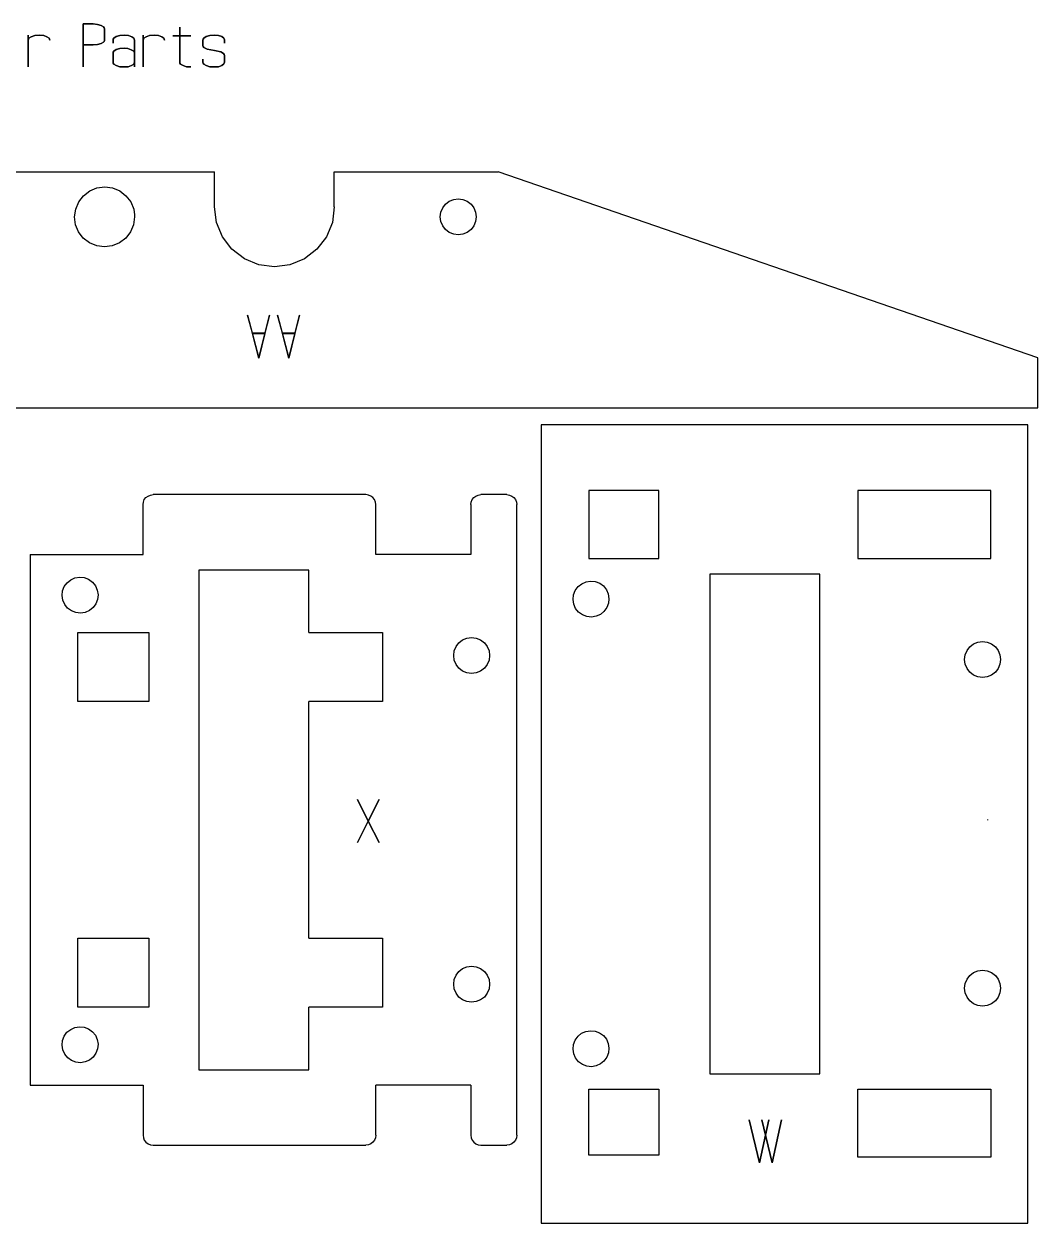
# Model space of a CAD drawing. Header units: inches. Extents: x -565 to 565, y -405 to 405.
# Drawn here: x -404.2 to -302.7, y -366.3 to -246.3 of the extents above; entities that cross this region are included whole.
import ezdxf

# ---------------------------------------------------------------- set-up
doc = ezdxf.new("R2010")
doc.units = ezdxf.units.IN
doc.header["$MEASUREMENT"] = 0
doc.layers.add('Engraver', color=1, linetype='Continuous')

msp = doc.modelspace()

# ---------------------------------------------------------------- linework, layer by layer
for p, q in [((-405.44, -261.07), (-385.15, -261.07)), ((-385.15, -264.57), (-385.15, -261.07)), ((-373.15, -261.07), (-356.75, -261.07)), ((-373.15, -264.57), (-373.15, -261.07)), ((-302.75, -279.67), (-356.75, -261.07)), ((-397.62, -262.97), (-396.9, -262.67)), ((-396.9, -262.67), (-396.12, -262.57)), ((-396.12, -262.57), (-395.34, -262.67)), ((-395.34, -262.67), (-394.62, -262.97)), ((-398.72, -264.07), (-398.24, -263.45)), ((-398.24, -263.45), (-397.62, -262.97)), ((-394.62, -262.97), (-394, -263.45)), ((-394, -263.45), (-393.52, -264.07)), ((-361.65, -264.01), (-361.21, -263.83)), ((-361.21, -263.83), (-360.75, -263.77)), ((-360.75, -263.77), (-360.28, -263.83)), ((-360.28, -263.83), (-359.85, -264.01)), ((-399.15, -265.57), (-399.02, -264.79)), ((-399.02, -264.79), (-398.72, -264.07)), ((-393.52, -264.07), (-393.22, -264.79)), ((-393.22, -264.79), (-393.15, -265.38)), ((-384.94, -266.12), (-385.15, -264.57)), ((-373.15, -264.57), (-373.35, -266.12)), ((-362.55, -265.57), (-362.48, -265.1)), ((-362.48, -265.1), (-362.3, -264.67)), ((-362.3, -264.67), (-362.02, -264.3)), ((-362.02, -264.3), (-361.65, -264.01)), ((-359.85, -264.01), (-359.47, -264.3)), ((-359.47, -264.3), (-359.19, -264.67)), ((-359.19, -264.67), (-359.01, -265.1)), ((-359.01, -265.1), (-358.95, -265.57)), ((-399.04, -266.35), (-399.15, -265.57)), ((-398.74, -267.07), (-399.04, -266.35)), ((-393.25, -266.35), (-393.55, -267.07)), ((-393.15, -265.57), (-393.25, -266.35)), ((-393.15, -265.38), (-393.15, -265.57)), ((-384.34, -267.57), (-384.94, -266.12)), ((-373.35, -266.12), (-373.95, -267.57)), ((-362.48, -266.04), (-362.55, -265.57)), ((-362.3, -266.47), (-362.48, -266.04)), ((-359.01, -266.04), (-359.19, -266.47)), ((-358.95, -265.57), (-359.01, -266.04)), ((-398.27, -267.69), (-398.74, -267.07)), ((-393.55, -267.07), (-394.02, -267.69)), ((-383.39, -268.81), (-384.34, -267.57)), ((-373.95, -267.57), (-374.9, -268.81)), ((-362.02, -266.84), (-362.3, -266.47)), ((-361.65, -267.13), (-362.02, -266.84)), ((-361.21, -267.31), (-361.65, -267.13)), ((-360.75, -267.37), (-361.21, -267.31)), ((-360.28, -267.31), (-360.75, -267.37)), ((-359.85, -267.13), (-360.28, -267.31)), ((-359.47, -266.84), (-359.85, -267.13)), ((-359.19, -266.47), (-359.47, -266.84)), ((-397.65, -268.17), (-398.27, -267.69)), ((-396.92, -268.47), (-397.65, -268.17)), ((-396.15, -268.57), (-396.92, -268.47)), ((-395.37, -268.47), (-396.15, -268.57)), ((-394.65, -268.17), (-395.37, -268.47)), ((-394.02, -267.69), (-394.65, -268.17)), ((-382.15, -269.77), (-383.39, -268.81)), ((-380.7, -270.37), (-382.15, -269.77)), ((-376.15, -269.77), (-377.59, -270.37)), ((-374.9, -268.81), (-376.15, -269.77)), ((-379.15, -270.57), (-380.7, -270.37)), ((-377.59, -270.37), (-379.15, -270.57)), ((-302.75, -284.67), (-302.75, -279.67)), ((-405.44, -284.67), (-302.75, -284.67)), ((-352.47, -286.37), (-352.47, -366.27)), ((-303.77, -286.37), (-352.47, -286.37)), ((-303.77, -366.27), (-303.77, -286.37)), ((-392.26, -294.11), (-392.16, -293.87)), ((-392.16, -293.87), (-392, -293.67)), ((-392, -293.67), (-391.79, -293.51)), ((-391.79, -293.51), (-391.55, -293.41)), ((-391.55, -293.41), (-391.29, -293.37)), ((-369.99, -293.37), (-391.29, -293.37)), ((-369.73, -293.41), (-369.99, -293.37)), ((-369.49, -293.51), (-369.73, -293.41)), ((-369.29, -293.67), (-369.49, -293.51)), ((-369.13, -293.87), (-369.29, -293.67)), ((-369.03, -294.11), (-369.13, -293.87)), ((-359.46, -294.11), (-359.36, -293.87)), ((-359.36, -293.87), (-359.2, -293.67)), ((-359.2, -293.67), (-358.99, -293.51)), ((-358.99, -293.51), (-358.75, -293.41)), ((-358.75, -293.41), (-358.49, -293.37)), ((-355.9, -293.37), (-358.49, -293.37)), ((-355.9, -293.37), (-355.64, -293.41)), ((-355.64, -293.41), (-355.4, -293.51)), ((-355.4, -293.51), (-355.19, -293.67)), ((-355.19, -293.67), (-355.03, -293.87)), ((-355.03, -293.87), (-354.93, -294.11)), ((-340.67, -292.97), (-347.67, -292.97)), ((-347.67, -292.97), (-347.67, -299.77)), ((-340.67, -299.77), (-340.67, -292.97)), ((-307.47, -292.97), (-320.78, -292.97)), ((-320.78, -292.97), (-320.78, -299.77)), ((-307.47, -299.77), (-307.47, -292.97)), ((-392.29, -294.37), (-392.26, -294.11)), ((-392.29, -299.37), (-392.29, -294.37)), ((-368.99, -294.37), (-369.03, -294.11)), ((-368.99, -299.37), (-368.99, -294.37)), ((-359.49, -294.37), (-359.46, -294.11)), ((-359.49, -294.37), (-359.49, -299.37)), ((-354.93, -294.11), (-354.9, -294.37)), ((-354.9, -357.47), (-354.9, -294.37)), ((-403.59, -299.37), (-392.29, -299.37)), ((-403.59, -299.37), (-403.59, -352.47)), ((-359.49, -299.37), (-368.99, -299.37)), ((-347.67, -299.77), (-340.67, -299.77)), ((-320.78, -299.77), (-307.47, -299.77)), ((-386.71, -300.92), (-386.71, -350.92)), ((-375.71, -300.92), (-386.71, -300.92)), ((-375.71, -307.17), (-375.71, -300.92)), ((-400.17, -302.56), (-399.89, -302.18)), ((-399.89, -302.18), (-399.53, -301.88)), ((-399.53, -301.88), (-399.1, -301.69)), ((-399.1, -301.69), (-398.63, -301.62)), ((-398.63, -301.62), (-398.17, -301.67)), ((-398.17, -301.67), (-397.73, -301.84)), ((-397.73, -301.84), (-397.35, -302.12)), ((-397.35, -302.12), (-397.06, -302.49)), ((-348.77, -302.57), (-348.4, -302.28)), ((-348.4, -302.28), (-347.97, -302.09)), ((-347.97, -302.09), (-347.51, -302.02)), ((-347.51, -302.02), (-347.04, -302.07)), ((-347.04, -302.07), (-346.6, -302.24)), ((-346.6, -302.24), (-346.23, -302.51)), ((-324.59, -301.32), (-335.59, -301.32)), ((-335.59, -301.32), (-335.59, -351.32)), ((-324.59, -351.32), (-324.59, -301.32)), ((-400.39, -303.46), (-400.34, -303)), ((-400.32, -303.93), (-400.39, -303.46)), ((-400.34, -303), (-400.17, -302.56)), ((-397.06, -302.49), (-396.87, -302.92)), ((-396.87, -302.92), (-396.79, -303.38)), ((-396.79, -303.38), (-396.84, -303.85)), ((-349.27, -303.86), (-349.22, -303.39)), ((-349.22, -303.39), (-349.05, -302.95)), ((-349.05, -302.95), (-348.77, -302.57)), ((-346.23, -302.51), (-345.93, -302.88)), ((-345.93, -302.88), (-345.74, -303.31)), ((-345.74, -303.31), (-345.67, -303.78)), ((-400.13, -304.36), (-400.32, -303.93)), ((-399.84, -304.72), (-400.13, -304.36)), ((-399.46, -305), (-399.84, -304.72)), ((-397.29, -304.67), (-397.66, -304.96)), ((-397.01, -304.29), (-397.29, -304.67)), ((-396.84, -303.85), (-397.01, -304.29)), ((-349.2, -304.32), (-349.27, -303.86)), ((-349.01, -304.75), (-349.2, -304.32)), ((-348.71, -305.12), (-349.01, -304.75)), ((-345.89, -304.68), (-346.17, -305.06)), ((-345.72, -304.24), (-345.89, -304.68)), ((-345.67, -303.78), (-345.72, -304.24)), ((-399.02, -305.17), (-399.46, -305)), ((-398.55, -305.22), (-399.02, -305.17)), ((-398.09, -305.15), (-398.55, -305.22)), ((-397.66, -304.96), (-398.09, -305.15)), ((-348.33, -305.39), (-348.71, -305.12)), ((-347.9, -305.56), (-348.33, -305.39)), ((-347.43, -305.62), (-347.9, -305.56)), ((-346.96, -305.54), (-347.43, -305.62)), ((-346.53, -305.35), (-346.96, -305.54)), ((-346.17, -305.06), (-346.53, -305.35)), ((-398.81, -307.17), (-391.71, -307.17)), ((-398.81, -314.07), (-398.81, -307.17)), ((-391.71, -307.17), (-391.71, -314.07)), ((-375.71, -307.17), (-368.34, -307.17)), ((-368.34, -307.17), (-368.34, -314.07)), ((-360.97, -308.57), (-360.68, -308.2)), ((-360.68, -308.2), (-360.31, -307.91)), ((-360.31, -307.91), (-359.88, -307.73)), ((-359.88, -307.73), (-359.41, -307.67)), ((-359.41, -307.67), (-358.95, -307.73)), ((-358.95, -307.73), (-358.51, -307.91)), ((-358.51, -307.91), (-358.14, -308.2)), ((-358.14, -308.2), (-357.85, -308.57)), ((-309.56, -308.59), (-309.19, -308.31)), ((-309.19, -308.31), (-308.75, -308.13)), ((-308.75, -308.13), (-308.29, -308.07)), ((-308.29, -308.07), (-307.82, -308.13)), ((-307.82, -308.13), (-307.39, -308.31)), ((-307.39, -308.31), (-307.01, -308.59)), ((-361.21, -309.47), (-361.15, -309.01)), ((-361.15, -309.94), (-361.21, -309.47)), ((-361.15, -309.01), (-360.97, -308.57)), ((-357.85, -308.57), (-357.67, -309.01)), ((-357.67, -309.01), (-357.61, -309.47)), ((-357.61, -309.47), (-357.67, -309.94)), ((-310.09, -309.87), (-310.03, -309.4)), ((-310.03, -309.4), (-309.85, -308.97)), ((-309.85, -308.97), (-309.56, -308.59)), ((-307.01, -308.59), (-306.73, -308.97)), ((-306.73, -308.97), (-306.55, -309.4)), ((-306.55, -309.4), (-306.49, -309.87)), ((-360.97, -310.37), (-361.15, -309.94)), ((-360.68, -310.75), (-360.97, -310.37)), ((-360.31, -311.03), (-360.68, -310.75)), ((-358.14, -310.75), (-358.51, -311.03)), ((-357.85, -310.37), (-358.14, -310.75)), ((-357.67, -309.94), (-357.85, -310.37)), ((-310.03, -310.33), (-310.09, -309.87)), ((-309.85, -310.77), (-310.03, -310.33)), ((-309.56, -311.14), (-309.85, -310.77)), ((-306.73, -310.77), (-307.01, -311.14)), ((-306.55, -310.33), (-306.73, -310.77)), ((-306.49, -309.87), (-306.55, -310.33)), ((-359.88, -311.21), (-360.31, -311.03)), ((-359.41, -311.27), (-359.88, -311.21)), ((-358.95, -311.21), (-359.41, -311.27)), ((-358.51, -311.03), (-358.95, -311.21)), ((-309.19, -311.42), (-309.56, -311.14)), ((-308.75, -311.6), (-309.19, -311.42)), ((-308.29, -311.67), (-308.75, -311.6)), ((-307.82, -311.6), (-308.29, -311.67)), ((-307.39, -311.42), (-307.82, -311.6)), ((-307.01, -311.14), (-307.39, -311.42)), ((-391.71, -314.07), (-398.81, -314.07)), ((-375.71, -337.77), (-375.71, -314.07)), ((-368.34, -314.07), (-375.71, -314.07)), ((-307.81, -325.89), (-307.81, -325.92)), ((-307.81, -325.92), (-307.81, -325.95)), ((-398.81, -337.77), (-391.71, -337.77)), ((-398.81, -344.67), (-398.81, -337.77)), ((-391.71, -337.77), (-391.71, -344.67)), ((-375.71, -337.77), (-368.34, -337.77)), ((-368.34, -337.77), (-368.34, -344.67)), ((-360.31, -340.81), (-359.88, -340.63)), ((-359.88, -340.63), (-359.41, -340.57)), ((-359.41, -340.57), (-358.95, -340.63)), ((-358.95, -340.63), (-358.51, -340.81)), ((-361.21, -342.37), (-361.15, -341.91)), ((-361.15, -341.91), (-360.97, -341.47)), ((-360.97, -341.47), (-360.68, -341.1)), ((-360.68, -341.1), (-360.31, -340.81)), ((-358.51, -340.81), (-358.14, -341.1)), ((-358.14, -341.1), (-357.85, -341.47)), ((-357.85, -341.47), (-357.67, -341.91)), ((-357.67, -341.91), (-357.61, -342.37)), ((-310.03, -342.3), (-309.85, -341.87)), ((-309.85, -341.87), (-309.56, -341.49)), ((-309.56, -341.49), (-309.19, -341.21)), ((-309.19, -341.21), (-308.75, -341.03)), ((-308.75, -341.03), (-308.29, -340.97)), ((-308.29, -340.97), (-307.82, -341.03)), ((-307.82, -341.03), (-307.39, -341.21)), ((-307.39, -341.21), (-307.01, -341.49)), ((-307.01, -341.49), (-306.73, -341.87)), ((-306.73, -341.87), (-306.55, -342.3)), ((-361.15, -342.84), (-361.21, -342.37)), ((-360.97, -343.27), (-361.15, -342.84)), ((-357.67, -342.84), (-357.85, -343.27)), ((-357.61, -342.37), (-357.67, -342.84)), ((-310.09, -342.77), (-310.03, -342.3)), ((-310.03, -343.23), (-310.09, -342.77)), ((-306.55, -342.3), (-306.49, -342.77)), ((-306.49, -342.77), (-306.55, -343.23)), ((-360.68, -343.65), (-360.97, -343.27)), ((-360.31, -343.93), (-360.68, -343.65)), ((-359.88, -344.11), (-360.31, -343.93)), ((-359.41, -344.17), (-359.88, -344.11)), ((-358.95, -344.11), (-359.41, -344.17)), ((-358.51, -343.93), (-358.95, -344.11)), ((-358.14, -343.65), (-358.51, -343.93)), ((-357.85, -343.27), (-358.14, -343.65)), ((-309.85, -343.67), (-310.03, -343.23)), ((-309.56, -344.04), (-309.85, -343.67)), ((-309.19, -344.32), (-309.56, -344.04)), ((-308.75, -344.5), (-309.19, -344.32)), ((-307.39, -344.32), (-307.82, -344.5)), ((-307.01, -344.04), (-307.39, -344.32)), ((-306.73, -343.67), (-307.01, -344.04)), ((-306.55, -343.23), (-306.73, -343.67)), ((-391.71, -344.67), (-398.81, -344.67)), ((-375.71, -350.92), (-375.71, -344.67)), ((-368.34, -344.67), (-375.71, -344.67)), ((-308.29, -344.57), (-308.75, -344.5)), ((-307.82, -344.5), (-308.29, -344.57)), ((-399.53, -346.89), (-399.1, -346.7)), ((-399.1, -346.7), (-398.64, -346.62)), ((-398.64, -346.62), (-398.17, -346.67)), ((-398.17, -346.67), (-397.73, -346.84)), ((-400.39, -348.47), (-400.34, -348)), ((-400.34, -348), (-400.18, -347.56)), ((-400.18, -347.56), (-399.9, -347.18)), ((-399.9, -347.18), (-399.53, -346.89)), ((-397.73, -346.84), (-397.35, -347.12)), ((-397.35, -347.12), (-397.06, -347.48)), ((-397.06, -347.48), (-396.87, -347.91)), ((-396.87, -347.91), (-396.79, -348.38)), ((-349.22, -348.39), (-349.05, -347.95)), ((-349.05, -347.95), (-348.77, -347.57)), ((-348.77, -347.57), (-348.41, -347.28)), ((-348.41, -347.28), (-347.98, -347.09)), ((-347.98, -347.09), (-347.51, -347.02)), ((-347.51, -347.02), (-347.05, -347.07)), ((-347.05, -347.07), (-346.61, -347.24)), ((-346.61, -347.24), (-346.23, -347.51)), ((-346.23, -347.51), (-345.93, -347.88)), ((-345.93, -347.88), (-345.74, -348.31)), ((-400.32, -348.93), (-400.39, -348.47)), ((-400.13, -349.36), (-400.32, -348.93)), ((-396.84, -348.84), (-397.01, -349.28)), ((-396.79, -348.38), (-396.84, -348.84)), ((-349.27, -348.86), (-349.22, -348.39)), ((-349.2, -349.32), (-349.27, -348.86)), ((-345.74, -348.31), (-345.67, -348.77)), ((-345.67, -348.77), (-345.72, -349.24)), ((-399.83, -349.73), (-400.13, -349.36)), ((-399.45, -350), (-399.83, -349.73)), ((-399.01, -350.17), (-399.45, -350)), ((-398.55, -350.22), (-399.01, -350.17)), ((-398.08, -350.15), (-398.55, -350.22)), ((-397.65, -349.96), (-398.08, -350.15)), ((-397.29, -349.66), (-397.65, -349.96)), ((-397.01, -349.28), (-397.29, -349.66)), ((-349.01, -349.75), (-349.2, -349.32)), ((-348.71, -350.12), (-349.01, -349.75)), ((-348.33, -350.4), (-348.71, -350.12)), ((-347.89, -350.57), (-348.33, -350.4)), ((-346.53, -350.35), (-346.96, -350.54)), ((-346.17, -350.06), (-346.53, -350.35)), ((-345.89, -349.68), (-346.17, -350.06)), ((-345.72, -349.24), (-345.89, -349.68)), ((-386.71, -350.92), (-375.71, -350.92)), ((-347.43, -350.62), (-347.89, -350.57)), ((-346.96, -350.54), (-347.43, -350.62)), ((-335.59, -351.32), (-324.59, -351.32)), ((-403.59, -352.47), (-392.29, -352.47)), ((-392.29, -352.47), (-392.29, -357.47)), ((-368.99, -357.47), (-368.99, -352.47)), ((-359.49, -352.47), (-368.99, -352.47)), ((-359.49, -352.47), (-359.49, -357.47)), ((-347.67, -352.87), (-340.67, -352.87)), ((-347.67, -359.47), (-347.67, -352.87)), ((-340.67, -352.87), (-340.67, -359.47)), ((-320.78, -352.87), (-307.47, -352.87)), ((-320.78, -359.67), (-320.78, -352.87)), ((-307.47, -352.87), (-307.47, -359.67)), ((-392.29, -357.47), (-392.26, -357.73)), ((-368.99, -357.47), (-369.03, -357.73)), ((-359.49, -357.47), (-359.46, -357.73)), ((-354.9, -357.47), (-354.93, -357.73)), ((-392.26, -357.73), (-392.16, -357.97)), ((-392.16, -357.97), (-392, -358.18)), ((-392, -358.18), (-391.79, -358.34)), ((-391.79, -358.34), (-391.55, -358.44)), ((-391.55, -358.44), (-391.29, -358.47)), ((-391.29, -358.47), (-369.99, -358.47)), ((-369.73, -358.44), (-369.99, -358.47)), ((-369.49, -358.34), (-369.73, -358.44)), ((-369.29, -358.18), (-369.49, -358.34)), ((-369.13, -357.97), (-369.29, -358.18)), ((-369.03, -357.73), (-369.13, -357.97)), ((-359.46, -357.73), (-359.36, -357.97)), ((-359.36, -357.97), (-359.2, -358.18)), ((-359.2, -358.18), (-358.99, -358.34)), ((-358.99, -358.34), (-358.75, -358.44)), ((-358.75, -358.44), (-358.49, -358.47)), ((-358.49, -358.47), (-355.9, -358.47)), ((-355.64, -358.44), (-355.9, -358.47)), ((-355.4, -358.34), (-355.64, -358.44)), ((-355.19, -358.18), (-355.4, -358.34)), ((-355.03, -357.97), (-355.19, -358.18)), ((-354.93, -357.73), (-355.03, -357.97)), ((-340.67, -359.47), (-347.67, -359.47)), ((-307.47, -359.67), (-320.78, -359.67)), ((-352.47, -366.27), (-303.77, -366.27))]:
    msp.add_line(p, q)
at = {"layer": 'Engraver'}
for p, q in [((-397.27, -246.26), (-398.29, -246.26)), ((-398.29, -246.26), (-398.29, -248.36)), ((-398.29, -250.57), (-398.29, -246.26)), ((-398.29, -246.26), (-397.27, -246.26)), ((-396.84, -246.3), (-397.27, -246.26)), ((-397.27, -246.26), (-396.84, -246.3)), ((-396.47, -246.41), (-396.84, -246.3)), ((-396.84, -246.3), (-396.47, -246.41)), ((-396.23, -246.56), (-396.47, -246.41)), ((-396.47, -246.41), (-396.23, -246.56)), ((-396.17, -246.65), (-396.23, -246.56)), ((-396.23, -246.56), (-396.17, -246.65)), ((-396.15, -246.75), (-396.17, -246.65)), ((-396.17, -246.65), (-396.15, -246.75)), ((-396.15, -247.91), (-396.15, -246.75)), ((-396.15, -246.75), (-396.15, -247.91)), ((-388.62, -247.45), (-388.62, -246.59)), ((-388.62, -246.59), (-388.62, -247.45)), ((-403.78, -247.87), (-403.78, -247.39)), ((-403.78, -247.39), (-403.78, -247.87)), ((-403.78, -247.87), (-403.71, -247.69)), ((-403.71, -247.69), (-403.78, -247.87)), ((-403.78, -250.57), (-403.78, -247.87)), ((-403.78, -247.87), (-403.78, -250.57)), ((-403.71, -247.69), (-403.48, -247.54)), ((-403.48, -247.54), (-403.71, -247.69)), ((-403.48, -247.54), (-403.12, -247.43)), ((-403.12, -247.43), (-403.48, -247.54)), ((-403.12, -247.43), (-402.66, -247.39)), ((-402.66, -247.39), (-403.12, -247.43)), ((-402.66, -247.39), (-402.23, -247.43)), ((-402.23, -247.43), (-402.66, -247.39)), ((-402.23, -247.43), (-401.9, -247.54)), ((-401.9, -247.54), (-402.23, -247.43)), ((-401.9, -247.54), (-401.69, -247.7)), ((-401.69, -247.7), (-401.9, -247.54)), ((-401.69, -247.7), (-401.62, -247.87)), ((-401.62, -247.87), (-401.69, -247.7)), ((-398.29, -248.36), (-397.27, -248.36)), ((-397.27, -248.36), (-398.29, -248.36)), ((-398.29, -248.36), (-398.29, -250.57)), ((-397.27, -248.36), (-396.84, -248.33)), ((-396.84, -248.33), (-397.27, -248.36)), ((-396.84, -248.33), (-396.47, -248.23)), ((-396.47, -248.23), (-396.84, -248.33)), ((-396.47, -248.23), (-396.23, -248.09)), ((-396.23, -248.09), (-396.47, -248.23)), ((-396.23, -248.09), (-396.17, -248.01)), ((-396.17, -248.01), (-396.23, -248.09)), ((-396.17, -248.01), (-396.15, -247.91)), ((-396.15, -247.91), (-396.17, -248.01)), ((-395.27, -247.77), (-395.29, -247.87)), ((-395.29, -247.87), (-395.27, -247.77)), ((-395.29, -247.87), (-395.29, -248.18)), ((-395.29, -248.18), (-395.29, -247.87)), ((-395.21, -247.69), (-395.27, -247.77)), ((-395.27, -247.77), (-395.21, -247.69)), ((-394.97, -247.53), (-395.21, -247.69)), ((-395.21, -247.69), (-394.97, -247.53)), ((-394.61, -247.42), (-394.97, -247.53)), ((-394.97, -247.53), (-394.61, -247.42)), ((-394.17, -247.39), (-394.61, -247.42)), ((-394.61, -247.42), (-394.17, -247.39)), ((-393.74, -247.43), (-394.17, -247.39)), ((-394.17, -247.39), (-393.74, -247.43)), ((-393.41, -247.54), (-393.74, -247.43)), ((-393.74, -247.43), (-393.41, -247.54)), ((-393.2, -247.7), (-393.41, -247.54)), ((-393.41, -247.54), (-393.2, -247.7)), ((-393.13, -247.87), (-393.2, -247.7)), ((-393.2, -247.7), (-393.13, -247.87)), ((-393.13, -249.18), (-393.13, -247.87)), ((-393.13, -247.87), (-393.13, -250.57)), ((-392.29, -247.87), (-392.29, -247.39)), ((-392.29, -247.39), (-392.29, -247.87)), ((-392.29, -247.87), (-392.22, -247.69)), ((-392.22, -247.69), (-392.29, -247.87)), ((-392.29, -250.57), (-392.29, -247.87)), ((-392.29, -247.87), (-392.29, -250.57)), ((-392.22, -247.69), (-391.99, -247.54)), ((-391.99, -247.54), (-392.22, -247.69)), ((-391.99, -247.54), (-391.63, -247.43)), ((-391.63, -247.43), (-391.99, -247.54)), ((-391.63, -247.43), (-391.17, -247.39)), ((-391.17, -247.39), (-391.63, -247.43)), ((-391.17, -247.39), (-390.74, -247.43)), ((-390.74, -247.43), (-391.17, -247.39)), ((-390.74, -247.43), (-390.41, -247.54)), ((-390.41, -247.54), (-390.74, -247.43)), ((-390.41, -247.54), (-390.2, -247.7)), ((-390.2, -247.7), (-390.41, -247.54)), ((-390.2, -247.7), (-390.13, -247.87)), ((-390.13, -247.87), (-390.2, -247.7)), ((-388.62, -247.45), (-389.3, -247.45)), ((-389.3, -247.45), (-388.62, -247.45)), ((-388.62, -250.09), (-388.62, -247.45)), ((-388.62, -247.45), (-387.51, -247.45)), ((-387.51, -247.45), (-388.62, -247.45)), ((-388.62, -247.45), (-388.62, -250.09)), ((-386.3, -247.86), (-386.28, -247.77)), ((-386.28, -247.77), (-386.3, -247.86)), ((-386.3, -248.41), (-386.3, -247.86)), ((-386.3, -247.86), (-386.3, -248.41)), ((-386.28, -247.77), (-386.22, -247.68)), ((-386.22, -247.68), (-386.28, -247.77)), ((-386.22, -247.68), (-385.98, -247.52)), ((-385.98, -247.52), (-386.22, -247.68)), ((-385.98, -247.52), (-385.62, -247.42)), ((-385.62, -247.42), (-385.98, -247.52)), ((-385.62, -247.42), (-385.18, -247.38)), ((-385.18, -247.38), (-385.62, -247.42)), ((-385.18, -247.38), (-384.75, -247.42)), ((-384.75, -247.42), (-385.18, -247.38)), ((-384.75, -247.42), (-384.42, -247.53)), ((-384.42, -247.53), (-384.75, -247.42)), ((-384.42, -247.53), (-384.21, -247.69)), ((-384.21, -247.69), (-384.42, -247.53)), ((-384.21, -247.69), (-384.14, -247.86)), ((-384.14, -247.86), (-384.21, -247.69)), ((-384.14, -247.86), (-384.14, -248.17)), ((-384.14, -248.17), (-384.14, -247.86)), ((-395.27, -249.08), (-395.29, -249.17)), ((-395.29, -249.17), (-395.27, -249.08)), ((-395.29, -249.17), (-395.29, -250.09)), ((-395.29, -250.09), (-395.29, -249.17)), ((-395.21, -248.99), (-395.27, -249.08)), ((-395.27, -249.08), (-395.21, -248.99)), ((-394.97, -248.83), (-395.21, -248.99)), ((-395.21, -248.99), (-394.97, -248.83)), ((-394.61, -248.73), (-394.97, -248.83)), ((-394.97, -248.83), (-394.61, -248.73)), ((-394.17, -248.69), (-394.61, -248.73)), ((-394.61, -248.73), (-394.17, -248.69)), ((-393.82, -248.73), (-394.17, -248.69)), ((-394.17, -248.69), (-393.82, -248.73)), ((-393.48, -248.84), (-393.82, -248.73)), ((-393.82, -248.73), (-393.48, -248.84)), ((-393.22, -249), (-393.48, -248.84)), ((-393.48, -248.84), (-393.22, -249)), ((-393.15, -249.09), (-393.22, -249)), ((-393.22, -249), (-393.15, -249.09)), ((-393.13, -249.17), (-393.15, -249.09)), ((-393.15, -249.09), (-393.13, -249.18)), ((-393.13, -250.09), (-393.13, -249.17)), ((-386.28, -248.52), (-386.3, -248.41)), ((-386.3, -248.41), (-386.28, -248.52)), ((-386.2, -248.61), (-386.28, -248.52)), ((-386.28, -248.52), (-386.2, -248.61)), ((-385.89, -248.77), (-386.2, -248.61)), ((-386.2, -248.61), (-385.89, -248.77)), ((-385.15, -248.92), (-385.89, -248.77)), ((-385.89, -248.77), (-385.15, -248.92)), ((-384.52, -249.06), (-385.15, -248.92)), ((-385.15, -248.92), (-384.52, -249.06)), ((-384.23, -249.22), (-384.52, -249.06)), ((-384.52, -249.06), (-384.23, -249.22)), ((-384.16, -249.32), (-384.23, -249.22)), ((-384.23, -249.22), (-384.16, -249.32)), ((-384.14, -249.42), (-384.16, -249.32)), ((-384.16, -249.32), (-384.14, -249.42)), ((-384.14, -250.09), (-384.14, -249.42)), ((-384.14, -249.42), (-384.14, -250.09)), ((-395.29, -250.09), (-395.27, -250.19)), ((-395.27, -250.19), (-395.29, -250.09)), ((-395.27, -250.19), (-395.21, -250.28)), ((-395.21, -250.28), (-395.27, -250.19)), ((-395.21, -250.28), (-394.97, -250.43)), ((-394.97, -250.43), (-395.21, -250.28)), ((-394.97, -250.43), (-394.61, -250.54)), ((-394.61, -250.54), (-394.97, -250.43)), ((-394.61, -250.54), (-394.17, -250.57)), ((-394.17, -250.57), (-394.61, -250.54)), ((-394.17, -250.57), (-393.77, -250.54)), ((-393.77, -250.54), (-394.17, -250.57)), ((-393.77, -250.54), (-393.43, -250.42)), ((-393.43, -250.42), (-393.77, -250.54)), ((-393.43, -250.42), (-393.21, -250.27)), ((-393.21, -250.27), (-393.43, -250.42)), ((-393.21, -250.27), (-393.13, -250.09)), ((-393.13, -250.09), (-393.21, -250.27)), ((-393.13, -250.57), (-393.13, -250.09)), ((-388.6, -250.19), (-388.62, -250.09)), ((-388.62, -250.09), (-388.6, -250.19)), ((-388.54, -250.28), (-388.6, -250.19)), ((-388.6, -250.19), (-388.54, -250.28)), ((-388.29, -250.43), (-388.54, -250.28)), ((-388.54, -250.28), (-388.29, -250.43)), ((-387.93, -250.54), (-388.29, -250.43)), ((-388.29, -250.43), (-387.93, -250.54)), ((-387.5, -250.57), (-387.93, -250.54)), ((-387.93, -250.54), (-387.5, -250.57)), ((-386.3, -249.79), (-386.3, -250.09)), ((-386.3, -250.09), (-386.3, -249.79)), ((-386.3, -250.09), (-386.28, -250.19)), ((-386.28, -250.19), (-386.3, -250.09)), ((-386.28, -250.19), (-386.22, -250.28)), ((-386.22, -250.28), (-386.28, -250.19)), ((-386.22, -250.28), (-385.98, -250.43)), ((-385.98, -250.43), (-386.22, -250.28)), ((-385.98, -250.43), (-385.62, -250.54)), ((-385.62, -250.54), (-385.98, -250.43)), ((-385.62, -250.54), (-385.18, -250.57)), ((-385.18, -250.57), (-385.62, -250.54)), ((-385.18, -250.57), (-384.75, -250.54)), ((-384.75, -250.54), (-385.18, -250.57)), ((-384.75, -250.54), (-384.42, -250.42)), ((-384.42, -250.42), (-384.75, -250.54)), ((-384.42, -250.42), (-384.21, -250.26)), ((-384.21, -250.26), (-384.42, -250.42)), ((-384.21, -250.26), (-384.14, -250.09)), ((-384.14, -250.09), (-384.21, -250.26)), ((-381.83, -275.4), (-380.7, -279.72)), ((-381.35, -277.22), (-381.83, -275.4)), ((-380.7, -279.72), (-379.64, -275.4)), ((-379.64, -275.4), (-380.09, -277.22)), ((-378.83, -275.4), (-377.71, -279.72)), ((-378.35, -277.22), (-378.83, -275.4)), ((-377.71, -279.72), (-376.64, -275.4)), ((-376.64, -275.4), (-377.09, -277.22)), ((-380.09, -277.22), (-381.35, -277.22)), ((-380.7, -279.72), (-381.35, -277.23)), ((-381.35, -277.23), (-380.09, -277.23)), ((-380.09, -277.23), (-380.7, -279.72)), ((-377.09, -277.22), (-378.35, -277.22)), ((-377.71, -279.72), (-378.35, -277.23)), ((-378.35, -277.23), (-377.09, -277.23)), ((-377.09, -277.23), (-377.71, -279.72)), ((-369.76, -326.04), (-370.84, -323.89)), ((-370.84, -323.89), (-369.76, -326.04)), ((-369.76, -326.04), (-368.68, -323.89)), ((-368.68, -323.89), (-369.76, -326.04)), ((-369.76, -326.04), (-370.84, -328.19)), ((-370.84, -328.19), (-369.76, -326.04)), ((-369.76, -326.04), (-368.68, -328.19)), ((-368.68, -328.19), (-369.76, -326.04)), ((-331.66, -355.94), (-330.6, -360.25)), ((-330.6, -360.25), (-331.66, -355.94)), ((-330.6, -360.25), (-329.67, -355.94)), ((-329.67, -355.94), (-330.6, -360.25)), ((-330.39, -355.94), (-329.33, -360.25)), ((-329.33, -360.25), (-330.39, -355.94)), ((-329.33, -360.25), (-328.4, -355.94)), ((-328.4, -355.94), (-329.33, -360.25))]:
    msp.add_line(p, q, dxfattribs=at)

doc.saveas('drawing.dxf')
